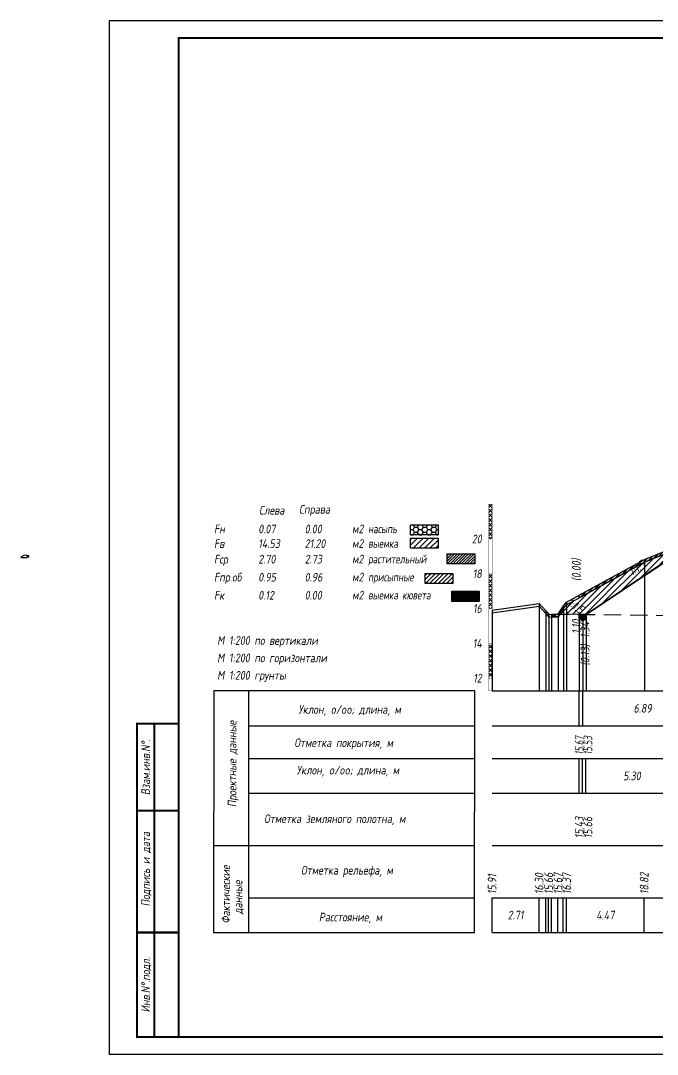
# Model space of a CAD drawing. Extents: x -717 to 1451, y -133302 to 233.
# Drawn here: x -55.5 to 127.4, y -105672.4 to -105375.4 of the extents above; entities that cross this region are included whole.
import ezdxf
from ezdxf.enums import TextEntityAlignment as Align

# ---------------------------------------------------------------- set-up
doc = ezdxf.new("R2010")
doc.units = 0
doc.linetypes.add('штриховая', pattern=[0.75, 0.5, -0.25])
for name, color, linetype in [('Зарамочное оформление', 7, 'Continuous'), ('Интерполированный поперечник', 2, 'Continuous'), ('Код_510', 7, 'Continuous'), ('Код_514', 1, 'Continuous'), ('Код_516', 1, 'Continuous'), ('Контур_0', 7, 'Continuous'), ('Контур_508', 7, 'Continuous'), ('Контур_512', 7, 'Continuous'), ('Контур_513', 7, 'Continuous'), ('Контур_818', 7, 'Continuous'), ('Красный поперечник', 1, 'Continuous'), ('Линейка абсолютных высот', 7, 'Continuous'), ('Объем выемки', 7, 'Continuous'), ('Объем кюветов', 7, 'Continuous'), ('Объем насыпи', 7, 'Continuous'), ('Объем присыпных обочин', 7, 'Continuous'), ('Объем срезки растительного слоя', 7, 'Continuous'), ('Объём_2650', 7, 'Continuous'), ('Объём_2661', 7, 'Continuous'), ('Объём_2663', 7, 'Continuous'), ('Объём_2666', 7, 'Continuous'), ('Рабочие отметки', 7, 'Continuous'), ('Рабочие отметки доп.', 7, 'Continuous'), ('Таблица', 7, 'Continuous'), ('Уклоны проезжей части', 7, 'Continuous'), ('Черный поперечник', 3, 'Continuous')]:
    doc.layers.add(name, color=color, linetype=linetype)
for name, color, linetype, true_color in [('Контур_2570', 7, 'Continuous', 0x80ff00), ('Контур_2583', 3, 'Continuous', 0x00ff00), ('Контур_2736', 4, 'Continuous', 0x00ffff), ('Контур_2737', 4, 'Continuous', 0x00ffff), ('Контур_2738', 4, 'Continuous', 0x00ffff), ('Контур_2739', 4, 'Continuous', 0x00ffff), ('Контур_2741', 4, 'Continuous', 0x00ffff), ('Контур_2742', 4, 'Continuous', 0x00ffff), ('Контур_2743', 4, 'Continuous', 0x00ffff), ('Контур_2744', 7, 'Continuous', 0xa4ffff), ('Контур_2745', 7, 'Continuous', 0xa4ffff), ('Контур_2747', 4, 'Continuous', 0x00ffff), ('Контур_2748', 4, 'Continuous', 0x00ffff), ('Контур_2749', 4, 'Continuous', 0x00ffff), ('Контур_2750', 4, 'Continuous', 0x00ffff), ('Контур_2751', 4, 'Continuous', 0x00ffff), ('Контур_2752', 4, 'Continuous', 0x00ffff), ('Контур_703', 4, 'Continuous', 0x00ffff), ('Контур_705', 4, 'Continuous', 0x00ffff), ('Контур_707', 4, 'Continuous', 0x00ffff), ('Контур_720', 131, 'Continuous', 0xaaffff), ('Объём_2563', 7, 'Continuous', 0xff8000), ('Объём_2570', 7, 'Continuous', 0x80ff00), ('Объём_2583', 3, 'Continuous', 0x00ff00), ('Объём_2594', 3, 'Continuous', 0x00ff00), ('Объём_2600', 7, 'Continuous', 0x808000), ('Объём_2620', 2, 'Continuous', 0xffff00)]:
    doc.layers.add(name, color=color, linetype=linetype, true_color=true_color)
doc.styles.add('М', font='romand.shx', dxfattribs={"width": 0.8, "oblique": 10, "height": 2.5})
pattern_1 = [(45.0000013, (0, 0), (-0.6735192404, 0.673519211), []), (135.0000003, (0, 0), (-0.673519222, -0.67351923), [])]

# ---------------------------------------------------------------- blocks, each defined once
blk = doc.blocks.new('условные обозначения')
at = {"layer": 'Объём_2563'}
h = blk.add_hatch(dxfattribs=at)
h.set_pattern_fill('ANSI31', color=256, scale=0.3)
h.set_pattern_definition([(45, (-34.5, -100.5), (-0.673519, 0.673519), [])])
h.paths.add_polyline_path([(18.26, 7.53), (27.08, 7.53), (27.08, 4.62), (18.26, 4.62)])
at = {"layer": 'Объём_2570'}
h = blk.add_hatch(dxfattribs=at)
h.set_pattern_fill('ANSI31', color=3, scale=0.2)
h.set_pattern_definition([(45, (-32.9034, -100.5), (-0.4490128, 0.4490128), [])])
h.paths.add_polyline_path([(25.29, 13.16), (34.12, 13.16), (34.12, 10.25), (25.29, 10.25)])
at = {"layer": 'Объём_2600'}
h = blk.add_hatch(dxfattribs=at)
h.set_pattern_fill('ANSI31', color=6, scale=0.4)
h.set_pattern_definition([(45, (-34.5, -100.5), (-0.898026, 0.898026), [])])
h.paths.add_polyline_path([(13.63, 17.67), (22.46, 17.67), (22.46, 14.76), (13.63, 14.76)])
at = {"layer": 'Объём_2620'}
h = blk.add_hatch(dxfattribs=at)
h.set_pattern_fill('ANSI31', color=2, scale=0.1)
h.set_pattern_definition([(45, (-33.755, -100.5), (-0.2245064, 0.2245064), [])])
h.paths.add_polyline_path([(26.75, 2.41), (35.57, 2.41), (35.57, -0.5), (26.75, -0.5)])
at = {"layer": 'Объём_2650'}
h = blk.add_hatch(dxfattribs=at)
h.set_pattern_fill('HONEY', color=5, scale=0.3)
h.set_pattern_definition([(0, (-34.5, -100.5), (1.42875, 0.824889), [0.9525, -1.905]), (120, (-34.5, -100.5), (-1.42875, 0.824889), [0.9525, -1.905]), (60, (-34.5, -100.5), (3e-09, 1.6497784), [-1.905, 0.9525])])
h.paths.add_polyline_path([(13.63, 21.49), (22.46, 21.49), (22.46, 18.58), (13.63, 18.58)])
at = {"layer": 'Объём_2563'}
blk.add_lwpolyline([(18.26, 7.53), (27.08, 7.53), (27.08, 4.62), (18.26, 4.62)], close=True, dxfattribs=at)
at = {"layer": 'Объём_2620', "color": 2}
blk.add_lwpolyline([(26.75, 2.41), (35.57, 2.41), (35.57, -0.5), (26.75, -0.5)], close=True, dxfattribs=at)
at = {"layer": 'Объём_2650', "color": 5}
blk.add_lwpolyline([(13.63, 21.49), (22.46, 21.49), (22.46, 18.58), (13.63, 18.58)], close=True, dxfattribs=at)
at = {"layer": 'Объём_2650', "color": 6}
blk.add_lwpolyline([(13.63, 17.67), (22.46, 17.67), (22.46, 14.76), (13.63, 14.76)], close=True, dxfattribs=at)
at = {"layer": 'Объём_2650', "color": 3}
blk.add_lwpolyline([(25.29, 13.16), (34.12, 13.16), (34.12, 10.25), (25.29, 10.25)], close=True, dxfattribs=at)
at = {"layer": 'Объем насыпи', "color": 1, "style": 'М', "oblique": 10, "width": 0.8}
for s, p in [('насыпь', (0.09, 19.09)), ('выемка', (0.09, 14.89)), ('растительный', (0.09, 10.42)), ('присыпные', (0.09, 5.24)), ('выемка кювета', (0.09, 0.06))]:
    blk.add_text(s, height=2.5, dxfattribs=at).set_placement(p)

msp = doc.modelspace()

# ---------------------------------------------------------------- hatches: boundary and pattern name
at = {"layer": 'Линейка абсолютных высот'}
h = msp.add_hatch(dxfattribs=at)
h.set_pattern_fill('ANSI37', scale=0.3, style=0)
h.set_pattern_definition(pattern_1)
h.paths.add_polyline_path([(80, -105524.34), (80, -105514.34), (79, -105514.34), (79, -105524.34)])
h = msp.add_hatch(dxfattribs=at)
h.set_pattern_fill('ANSI37', scale=0.3, style=0)
h.set_pattern_definition(pattern_1)
h.paths.add_polyline_path([(80, -105544.34), (80, -105534.34), (79, -105534.34), (79, -105544.34)])
h = msp.add_hatch(dxfattribs=at)
h.set_pattern_fill('ANSI37', scale=0.3, style=0)
h.set_pattern_definition(pattern_1)
h.paths.add_polyline_path([(80, -105564.34), (80, -105554.34), (79, -105554.34), (79, -105564.34)])
at = {"layer": 'Объём_2570'}
h = msp.add_hatch(dxfattribs=at)
h.set_pattern_fill('ANSI31', color=256, scale=0.2)
h.paths.add_polyline_path([(194.937, -105522.857), (170.703, -105523.382), (142.855, -105524.071), (142.355, -105523.321), (138.786, -105524.894), (123.705, -105531.01), (105, -105541.272), (105, -105540.522), (123.705, -105530.26), (138.786, -105524.144), (142.355, -105522.571), (142.855, -105523.321), (170.703, -105522.632), (194.937, -105522.107)])
at = {"layer": 'Объём_2600'}
h = msp.add_hatch(dxfattribs=at)
h.set_pattern_fill('ANSI31', color=6, scale=0.4)
h.paths.add_polyline_path([(133.44, -105528.373), (106.96, -105546.026), (99.423, -105545.943), (100.454, -105544.315), (101.372, -105543.263), (123.705, -105531.01), (138.786, -105524.894), (142.355, -105523.321), (142.855, -105524.071), (170.703, -105523.382), (194.937, -105522.857), (194.937, -105526.528)])
h = msp.add_hatch(dxfattribs=at)
h.set_pattern_fill('HONEY', color=5, scale=0.3)
h.paths.add_polyline_path([(98.928, -105546.724), (97.084, -105546.727), (97.084, -105545.917), (99.423, -105545.943)])
at = {"layer": 'Объём_2620'}
h = msp.add_hatch(dxfattribs=at)
h.set_pattern_fill('ANSI31', color=2, scale=0.1)
h.paths.add_polyline_path([(106.96, -105546.026), (106.96, -105547.228), (105.996, -105547.87), (105, -105547.206), (105, -105546.004)])

# ---------------------------------------------------------------- linework, layer by layer
at = {"layer": 'Интерполированный поперечник', "linetype": 'штриховая', "ltscale": 10, "flags": 128}
msp.add_lwpolyline([(97.084, -105545.917), (310.875, -105548.276)], dxfattribs=at)
at = {"layer": 'Код_510'}
for p, q in [((79.946, -105637.421), (79.946, -105627.421)), ((93.473, -105637.421), (93.473, -105627.421)), ((95.365, -105637.421), (95.365, -105627.421)), ((96.196, -105637.421), (96.196, -105627.421)), ((97.015, -105637.421), (97.015, -105627.421)), ((98.874, -105637.421), (98.874, -105627.421)), ((100.4, -105637.421), (100.4, -105627.421)), ((101.318, -105637.421), (101.318, -105627.421)), ((123.651, -105637.421), (123.651, -105627.421))]:
    msp.add_line(p, q, dxfattribs=at)
at = {"layer": 'Код_514'}
for p, q in [((105, -105578), (105, -105568)), ((105.996, -105578), (105.996, -105568))]:
    msp.add_line(p, q, dxfattribs=at)
at = {"layer": 'Код_516'}
for p, q in [((104.946, -105597.421), (104.946, -105587.421)), ((105.942, -105597.421), (105.942, -105587.421)), ((106.906, -105597.421), (106.906, -105587.421)), ((106.906, -105597.421), (106.906, -105587.421))]:
    msp.add_line(p, q, dxfattribs=at)
at = {"layer": 'Контур_0', "flags": 128}
for points in [[(140.437, -105523.708), (106.96, -105546.026), (106.96, -105546.026), (106.96, -105546.026), (106.96, -105546.026), (106.96, -105546.026), (106.96, -105546.026), (106.96, -105546.026), (106.96, -105546.026), (106.96, -105546.026), (106.96, -105546.026), (106.96, -105546.026), (106.96, -105546.026), (106.96, -105546.026), (106.96, -105546.026), (105.996, -105546.668), (105.996, -105546.668), (105, -105546.004), (105, -105546.004), (105, -105546.004), (105, -105546.004), (105, -105546.004), (105, -105546.004), (105, -105546.004), (105, -105546.004), (105, -105546.004), (105, -105546.004), (105, -105546.004), (105, -105546.004), (105, -105546.004)], [(140.437, -105523.708), (106.96, -105546.026), (106.96, -105546.026), (106.96, -105546.026), (106.96, -105546.026), (106.96, -105546.026), (106.96, -105546.026), (106.96, -105546.026), (106.96, -105546.026), (106.96, -105546.026), (106.96, -105546.026), (106.96, -105546.026), (106.96, -105546.026), (106.96, -105546.026), (106.96, -105546.026), (105.996, -105546.668)]]:
    msp.add_lwpolyline(points, dxfattribs=at)
at = {"layer": 'Контур_2570', "flags": 128}
msp.add_lwpolyline([(80, -105545.543), (93.527, -105543.612), (95.42, -105545.747), (96.25, -105546.766), (97.069, -105546.727), (98.928, -105546.724), (100.454, -105544.315), (101.372, -105543.263), (123.705, -105531.01), (138.786, -105524.894)], dxfattribs=at)
at = {"layer": 'Контур_2583', "flags": 128}
msp.add_lwpolyline([(105, -105547.206), (105.996, -105547.87), (106.96, -105547.228), (106.96, -105546.026), (105.996, -105546.668), (105, -105546.004), (105, -105547.206)], dxfattribs=at)
at = {"layer": 'Контур_2736', "flags": 128}
for points in [[(140.437, -105523.708), (106.96, -105546.026)], [(106.96, -105546.026), (105.996, -105546.668)]]:
    msp.add_lwpolyline(points, dxfattribs=at)
at = {"layer": 'Контур_2737', "flags": 128}
msp.add_lwpolyline([(106.96, -105546.026), (106.96, -105546.026)], dxfattribs=at)
at = {"layer": 'Контур_2738', "flags": 128}
msp.add_lwpolyline([(106.96, -105546.026), (106.96, -105546.026)], dxfattribs=at)
at = {"layer": 'Контур_2739', "flags": 128}
msp.add_lwpolyline([(106.96, -105546.026), (106.96, -105546.026)], dxfattribs=at)
at = {"layer": 'Контур_2741', "flags": 128}
msp.add_lwpolyline([(105, -105546.004), (105, -105546.004)], dxfattribs=at)
at = {"layer": 'Контур_2742', "flags": 128}
msp.add_lwpolyline([(105, -105546.004), (105, -105546.004)], dxfattribs=at)
at = {"layer": 'Контур_2743', "flags": 128}
msp.add_lwpolyline([(105, -105546.004), (105, -105546.004)], dxfattribs=at)
at = {"layer": 'Контур_2744', "flags": 128}
msp.add_lwpolyline([(105, -105546.004), (105, -105546.004)], dxfattribs=at)
msp.add_lwpolyline([(105, -105546.004), (105, -105546.004)], dxfattribs=at)
msp.add_lwpolyline([(105, -105546.004), (105, -105546.004)], dxfattribs=at)
msp.add_lwpolyline([(105, -105546.004), (105, -105546.004)], dxfattribs=at)
msp.add_lwpolyline([(105, -105546.004), (105, -105546.004)], dxfattribs=at)
msp.add_lwpolyline([(105, -105546.004), (105, -105546.004)], dxfattribs=at)
at = {"layer": 'Контур_2745', "flags": 128}
msp.add_lwpolyline([(106.96, -105546.026), (106.96, -105546.026)], dxfattribs=at)
msp.add_lwpolyline([(106.96, -105546.026), (106.96, -105546.026)], dxfattribs=at)
msp.add_lwpolyline([(106.96, -105546.026), (106.96, -105546.026)], dxfattribs=at)
msp.add_lwpolyline([(106.96, -105546.026), (106.96, -105546.026)], dxfattribs=at)
msp.add_lwpolyline([(106.96, -105546.026), (106.96, -105546.026)], dxfattribs=at)
msp.add_lwpolyline([(106.96, -105546.026), (106.96, -105546.026)], dxfattribs=at)
at = {"layer": 'Контур_2747', "flags": 128}
msp.add_lwpolyline([(106.96, -105546.026), (106.96, -105546.026)], dxfattribs=at)
at = {"layer": 'Контур_2748', "flags": 128}
msp.add_lwpolyline([(106.96, -105546.026), (106.96, -105546.026)], dxfattribs=at)
at = {"layer": 'Контур_2749', "flags": 128}
msp.add_lwpolyline([(106.96, -105546.026), (106.96, -105546.026)], dxfattribs=at)
at = {"layer": 'Контур_2750', "flags": 128}
msp.add_lwpolyline([(105, -105546.004), (105, -105546.004)], dxfattribs=at)
at = {"layer": 'Контур_2751', "flags": 128}
msp.add_lwpolyline([(105, -105546.004), (105, -105546.004)], dxfattribs=at)
at = {"layer": 'Контур_2752', "flags": 128}
msp.add_lwpolyline([(105, -105546.004), (105, -105546.004)], dxfattribs=at)
at = {"layer": 'Контур_508', "flags": 128}
msp.add_lwpolyline([(105, -105547.206), (105.996, -105547.87), (106.96, -105547.228), (106.96, -105546.026), (133.44, -105528.373), (194.937, -105526.528), (256.434, -105528.373), (285.875, -105548)], dxfattribs=at)
at = {"layer": 'Контур_512', "flags": 128}
msp.add_lwpolyline([(105, -105547.206), (105.996, -105547.87), (106.96, -105547.228), (106.96, -105546.026), (133.44, -105528.373), (194.937, -105526.528), (256.434, -105528.373), (285.875, -105548)], dxfattribs=at)
at = {"layer": 'Контур_513', "flags": 128}
msp.add_lwpolyline([(105, -105547.206), (105.996, -105547.87), (106.96, -105547.228), (106.96, -105546.026), (133.44, -105528.373), (194.937, -105526.528), (256.434, -105528.373), (285.875, -105548)], dxfattribs=at)
at = {"layer": 'Контур_703', "flags": 128}
msp.add_lwpolyline([(140.437, -105523.708), (106.96, -105546.026)], dxfattribs=at)
at = {"layer": 'Контур_705', "flags": 128}
msp.add_lwpolyline([(106.96, -105546.026), (106.96, -105546.026)], dxfattribs=at)
at = {"layer": 'Контур_707', "flags": 128}
msp.add_lwpolyline([(105.996, -105546.668), (105, -105546.004)], dxfattribs=at)
at = {"layer": 'Контур_720', "flags": 128}
msp.add_lwpolyline([(105.996, -105546.668), (105.996, -105546.668)], dxfattribs=at)
at = {"layer": 'Контур_818', "flags": 128}
msp.add_lwpolyline([(105, -105541.272), (123.705, -105531.01), (138.786, -105524.894), (139.973, -105524.366), (142.355, -105523.321), (142.855, -105524.071), (170.703, -105523.382), (194.937, -105522.857), (195.279, -105522.85), (220.726, -105523.316), (247.848, -105523.902), (248.177, -105523.391), (248.348, -105523.135), (250.643, -105523.322), (257.645, -105524.614), (282.697, -105538.128), (285.875, -105539.722)], dxfattribs=at)
at = {"layer": 'Красный поперечник'}
for p, q in [((105.996, -105546.668), (140.437, -105523.708)), ((105, -105546.004), (105.996, -105546.668)), ((105, -105547.206), (105, -105568)), ((106.96, -105546.026), (106.96, -105568)), ((106.96, -105547.228), (106.96, -105568)), ((105.996, -105547.87), (105.996, -105568))]:
    msp.add_line(p, q, dxfattribs=at)
at = {"layer": 'Линейка абсолютных высот', "color": 7, "const_width": 0.1, "flags": 128}
for points in [[(80, -105524.34), (80, -105514.34), (79, -105514.34), (79, -105524.34), (80, -105524.34)], [(80, -105534.34), (80, -105524.34), (79, -105524.34), (79, -105534.34), (80, -105534.34)], [(80, -105544.34), (80, -105534.34), (79, -105534.34), (79, -105544.34), (80, -105544.34)], [(80, -105554.34), (80, -105544.34), (79, -105544.34), (79, -105554.34), (80, -105554.34)], [(80, -105564.34), (80, -105554.34), (79, -105554.34), (79, -105564.34), (80, -105564.34)], [(80, -105568), (80, -105564.34), (79, -105564.34), (79, -105568), (80, -105568)]]:
    msp.add_lwpolyline(points, dxfattribs=at)
at = {"layer": 'Объём_2563', "color": 250, "flags": 128}
msp.add_lwpolyline([(-53.475, -105529.455), (-53.175, -105529.449), (-53.175, -105529.179), (-53.675, -105529.179), (-53.675, -105529.039), (-54.575, -105529.075), (-55.475, -105529.675), (-53.658, -105529.638), (-53.475, -105529.455)], dxfattribs=at)
at = {"layer": 'Объём_2570', "flags": 128}
msp.add_lwpolyline([(194.937, -105522.857), (170.703, -105523.382), (142.855, -105524.071), (142.355, -105523.321), (138.786, -105524.894), (123.705, -105531.01), (105, -105541.272), (105, -105540.522), (123.705, -105530.26), (138.786, -105524.144), (142.355, -105522.571), (142.855, -105523.321), (170.703, -105522.632), (194.937, -105522.107), (194.937, -105522.857), (194.937, -105522.857)], dxfattribs=at)
at = {"layer": 'Объём_2583', "flags": 128}
msp.add_lwpolyline([(105, -105547.206), (105.996, -105547.87), (106.96, -105547.228), (106.96, -105546.026), (105.996, -105546.668), (105, -105546.004), (105, -105547.206)], dxfattribs=at)
at = {"layer": 'Объём_2594', "flags": 128}
msp.add_lwpolyline([(106.96, -105546.026), (105.996, -105546.668), (105, -105546.004)], dxfattribs=at)
at = {"layer": 'Объём_2600', "color": 5, "flags": 128}
msp.add_lwpolyline([(98.928, -105546.724), (97.084, -105546.727), (97.084, -105545.917), (99.423, -105545.943), (98.928, -105546.724), (98.928, -105546.724)], dxfattribs=at)
at = {"layer": 'Объём_2620', "flags": 128}
msp.add_lwpolyline([(106.96, -105546.026), (106.96, -105547.228), (105.996, -105547.87), (105, -105547.206), (105, -105546.004), (106.96, -105546.026), (106.96, -105546.026)], dxfattribs=at)
at = {"layer": 'Объём_2650', "color": 6, "flags": 128}
msp.add_lwpolyline([(133.44, -105528.373), (106.96, -105546.026), (99.423, -105545.943), (100.454, -105544.315), (101.372, -105543.263), (123.705, -105531.01), (138.786, -105524.894), (142.355, -105523.321), (142.855, -105524.071), (170.703, -105523.382), (194.937, -105522.857), (194.937, -105526.528), (133.44, -105528.373), (133.44, -105528.373)], dxfattribs=at)
at = {"layer": 'Объём_2661', "flags": 128}
msp.add_lwpolyline([(140.437, -105523.708), (106.96, -105546.026)], dxfattribs=at)
at = {"layer": 'Объём_2663', "flags": 128}
msp.add_lwpolyline([(106.96, -105546.026), (105.996, -105546.668), (105, -105546.004)], dxfattribs=at)
at = {"layer": 'Объём_2666', "flags": 128}
msp.add_lwpolyline([(140.437, -105523.708), (106.96, -105546.026)], dxfattribs=at)
at = {"layer": 'Таблица'}
for p, q in [((80, -105568), (310.875, -105568)), ((80, -105578), (310.875, -105578)), ((80, -105587.421), (310.875, -105587.421)), ((79.946, -105597.421), (310.821, -105597.421)), ((79.946, -105612.421), (310.821, -105612.421)), ((79.946, -105627.421), (310.821, -105627.421)), ((79.946, -105637.421), (310.821, -105637.421))]:
    msp.add_line(p, q, dxfattribs=at)
at = {"layer": 'Таблица', "linetype": 'Continuous', "flags": 128}
for points in [[(0, -105568), (-0.054, -105637.421)], [(75, -105568), (0, -105568)], [(10, -105568), (10, -105637.421)], [(74.946, -105637.421), (75, -105568)], [(10, -105578), (75, -105578)], [(10, -105587.421), (75, -105587.421)], [(9.946, -105597.421), (74.946, -105597.421)], [(-0.054, -105612.421), (74.946, -105612.421)], [(9.946, -105627.421), (74.946, -105627.421)], [(-0.054, -105637.421), (74.946, -105637.421)]]:
    msp.add_lwpolyline(points, dxfattribs=at)
at = {"layer": 'Черный поперечник', "color": 7}
for p, q in [((123.705, -105530.26), (123.705, -105568)), ((80, -105544.793), (80, -105568)), ((93.527, -105542.862), (93.527, -105568)), ((100.454, -105543.565), (100.454, -105568)), ((101.372, -105542.513), (101.372, -105568)), ((95.42, -105544.997), (95.42, -105568)), ((96.25, -105546.016), (96.25, -105568)), ((97.069, -105545.977), (97.069, -105568)), ((98.928, -105545.974), (98.928, -105568))]:
    msp.add_line(p, q, dxfattribs=at)
at = {"layer": 'Черный поперечник', "flags": 128}
msp.add_lwpolyline([(80, -105544.793), (93.527, -105542.862), (95.42, -105544.997), (96.25, -105546.016), (97.069, -105545.977), (98.928, -105545.974), (100.454, -105543.565), (101.372, -105542.513), (123.705, -105530.26), (138.786, -105524.144)], dxfattribs=at)

# ---------------------------------------------------------------- block references
at = {"layer": 'Объём_2570', "xscale": 0.9}
msp.add_blockref('условные обозначения', (44.274, -105541.77), dxfattribs=at)

# ---------------------------------------------------------------- texts
at = {"style": 'М', "oblique": 10, "width": 0.8}
msp.add_text('М 1:200 грунты', height=2.5, dxfattribs=at).set_placement((0.973, -105564.769))
at = {"layer": 'Код_510', "style": 'М', "oblique": 10, "width": 0.8}
for s, p in [('15.91', (79.946, -105626.421)), ('16.30', (93.473, -105626.421)), ('15.66', (96.196, -105626.421)), ('15.67', (98.874, -105626.421)), ('16.37', (101.374, -105626.421)), ('18.82', (123.651, -105626.421))]:
    msp.add_text(s, height=2.5, rotation=90, dxfattribs=at).set_placement(p, align=Align.MIDDLE_LEFT)
for s, p in [('2.71', (86.709, -105632.421)), ('4.47', (112.484, -105632.421))]:
    msp.add_text(s, height=2.5, dxfattribs=at).set_placement(p, align=Align.MIDDLE_CENTER)
at = {"layer": 'Код_514', "style": 'М', "oblique": 10, "width": 0.8}
msp.add_text('6.89', height=2.5, dxfattribs=at).set_placement((123.217, -105573), align=Align.MIDDLE_CENTER)
at = {"layer": 'Код_514', "style": 'М', "oblique": 10, "width": 0.7}
for s, p in [('15.67', (105, -105586.382)), ('15.53', (107.5, -105586.382))]:
    msp.add_text(s, height=2.5, rotation=90, dxfattribs=at).set_placement(p, align=Align.MIDDLE_LEFT)
at = {"layer": 'Код_516', "style": 'М', "oblique": 10, "width": 0.8}
msp.add_text('5.30', height=2.5, dxfattribs=at).set_placement((120.146, -105592.421), align=Align.MIDDLE_CENTER)
for s, p in [('15.43', (105, -105610.371)), ('15.66', (107.5, -105610.371))]:
    msp.add_text(s, height=2.5, rotation=90, dxfattribs=at).set_placement(p, align=Align.MIDDLE_LEFT)
at = {"layer": 'Линейка абсолютных высот', "style": 'М', "oblique": 10, "width": 0.8}
for s, p in [('20', (77, -105524.34)), ('18', (77, -105534.34)), ('16', (77, -105544.34)), ('14', (77, -105554.34)), ('12', (77, -105564.34))]:
    msp.add_text(s, height=2.5, dxfattribs=at).set_placement(p, align=Align.MIDDLE_RIGHT)
at = {"layer": 'Объем выемки', "style": 'М', "oblique": 10, "width": 0.8}
for s, p in [('Fв', (0.085, -105526.935)), ('14.53', (12.785, -105526.935)), ('21.20', (26.126, -105526.935)), ('м2', (39.731, -105526.901))]:
    msp.add_text(s, height=2.5, dxfattribs=at).set_placement(p)
at = {"layer": 'Объем кюветов', "style": 'М', "oblique": 10, "width": 0.8}
for s, p in [('Fк', (0.085, -105541.76)), ('0.12', (12.785, -105541.76)), ('0.00', (26.126, -105541.76)), ('м2', (39.731, -105541.726))]:
    msp.add_text(s, height=2.5, dxfattribs=at).set_placement(p)
at = {"layer": 'Объем насыпи', "style": 'М', "oblique": 10, "width": 0.8}
for s, p in [('Слева', (13.029, -105517.349)), ('Справа', (24.522, -105517.082)), ('Fн', (0.085, -105522.73)), ('0.07', (12.785, -105522.73)), ('0.00', (26.126, -105522.73)), ('м2', (39.731, -105522.697))]:
    msp.add_text(s, height=2.5, dxfattribs=at).set_placement(p)
at = {"layer": 'Объем присыпных обочин', "style": 'М', "oblique": 10, "width": 0.8}
for s, p in [('Fпр.об', (0.085, -105536.581)), ('0.95', (12.785, -105536.581)), ('0.96', (26.126, -105536.581)), ('м2', (39.731, -105536.548))]:
    msp.add_text(s, height=2.5, dxfattribs=at).set_placement(p)
at = {"layer": 'Объем срезки растительного слоя', "style": 'М', "oblique": 10, "width": 0.8}
for s, p in [('Fср', (0.085, -105531.403)), ('2.70', (12.785, -105531.403)), ('2.73', (26.126, -105531.403)), ('м2', (39.731, -105531.369))]:
    msp.add_text(s, height=2.5, dxfattribs=at).set_placement(p)
at = {"layer": 'Рабочие отметки', "color": 1, "style": 'М', "oblique": 10, "width": 0.8}
for s, p in [('1.10', (104.17, -105547.483)), ('1.34', (106.67, -105548.147))]:
    msp.add_text(s, height=2.5, rotation=90, dxfattribs=at).set_placement(p, align=Align.MIDDLE_RIGHT)
at = {"layer": 'Рабочие отметки доп.', "color": 1, "style": 'М', "oblique": 10, "width": 0.8}
msp.add_text('(0.00)', height=2.5, rotation=90, dxfattribs=at).set_placement((104.17, -105536.435), align=Align.MIDDLE_LEFT)
msp.add_text('(0.13)', height=2.5, rotation=90, dxfattribs=at).set_placement((106.67, -105554.649), align=Align.MIDDLE_RIGHT)
at = {"layer": 'Таблица', "style": 'М', "oblique": 10, "width": 0.8}
for s, p in [('М 1:200 по вертикали', (0.973, -105554.769)), ('М 1:200 по горизонтали', (0.973, -105559.769)), ('Уклон, o/oo; длина, м', (24.315, -105574.584)), ('Отметка покрытия, м', (23.148, -105584.139)), ('Уклон, o/oo; длина, м', (23.824, -105592.017)), ('Отметка земляного полотна, м', (14.462, -105605.965)), ('Отметка рельефа, м', (25.077, -105620.777)), ('Расстояние, м', (30.202, -105634.23))]:
    msp.add_text(s, height=2.5, dxfattribs=at).set_placement(p)
for s, p in [('Проектные данные ', (6.519, -105601.402)), ('Фактические ', (4.698, -105634.856)), ('данные', (8.204, -105632.151))]:
    msp.add_text(s, height=2.5, rotation=90, dxfattribs=at).set_placement(p)
at = {"layer": 'Уклоны проезжей части', "color": 1, "style": 'М', "oblique": 10, "width": 0.8}
for rotation, p in [(33.69007, (122.662, -105534.356)), (326.30994, (102.846, -105545.271))]:
    msp.add_text('1:1.5', height=2.5, rotation=rotation, dxfattribs=at).set_placement(p, align=Align.BOTTOM_CENTER)

# ---------------------------------------------------------------- wipeouts: each hides what was drawn before it
msp.add_wipeout([(-10.054, -105577.421), (-22.054, -105577.421), (-22.054, -105667.421), (-10.054, -105667.421)]).dxf.layer = 'Зарамочное оформление'

# ---------------------------------------------------------------- next in the draw order: linework, layer by layer
at = {"flags": 128}
msp.add_lwpolyline([(-30.054, -105672.421), (389.946, -105672.421), (389.946, -105375.421), (-30.054, -105375.421)], close=True, dxfattribs=at)
at = {"const_width": 0.6, "flags": 128}
msp.add_lwpolyline([(-10.054, -105667.421), (384.946, -105667.421), (384.946, -105380.421), (-10.054, -105380.421)], close=True, dxfattribs=at)
at = {"layer": 'Зарамочное оформление', "linetype": 'Continuous', "lineweight": -3, "const_width": 0.6, "flags": 128}
for points in [[(-10.054, -105667.421), (-22.054, -105667.421), (-22.054, -105577.421), (-10.054, -105577.421)], [(-17.054, -105667.421), (-17.054, -105577.421)], [(-22.054, -105602.421), (-10.054, -105602.421)], [(-22.054, -105637.421), (-10.054, -105637.421)]]:
    msp.add_lwpolyline(points, dxfattribs=at)

# ---------------------------------------------------------------- next in the draw order: texts
at = {"layer": 'Зарамочное оформление', "lineweight": 15, "style": 'М', "oblique": 10, "width": 0.8}
for s, p in [('Взам.инв.N%%d.', (-19.554, -105589.921)), ('Подпись и дата', (-19.572, -105619.227)), ('Инв.N%%d.подл.', (-19.554, -105652.421))]:
    msp.add_text(s, height=2.5, rotation=90, dxfattribs=at).set_placement(p, align=Align.MIDDLE_CENTER)

doc.saveas('drawing.dxf')
